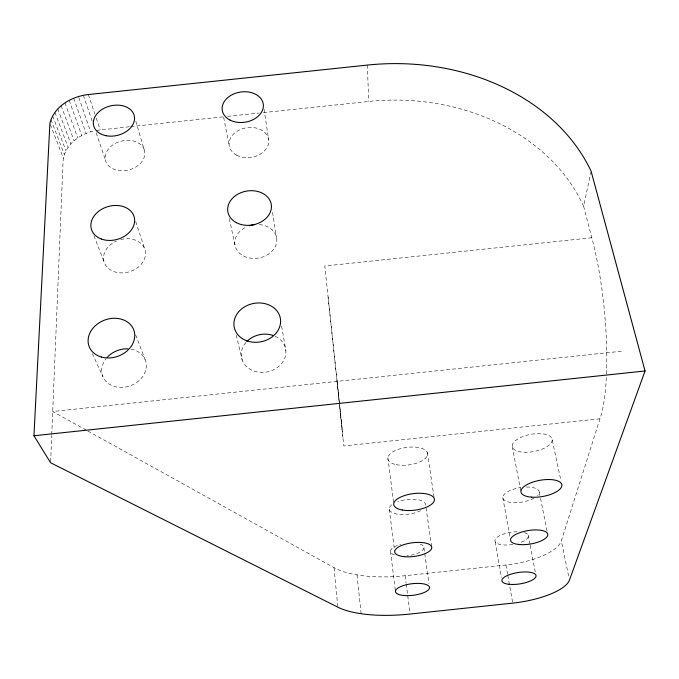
<?xml version="1.0" encoding="UTF-8"?>
<svg xmlns="http://www.w3.org/2000/svg" width="679" height="679" viewBox="0 0 679 679"><rect width="100%" height="100%" fill="white"/><g stroke="black" fill="none" stroke-linecap="round" stroke-linejoin="round"><path stroke-width="0.51" stroke-dasharray="3.4 2.55" d="M50.628 461.695L51.714 435.553M51.757 434.509L63.045 161.933C63.767 145.077 80.122 133.678 95.4 130.58M606.491 373.934A119.945 26.328 84.4 0 0 591.808 237.743L583.592 206.187L590.9 172.313M568.603 575.97L561.329 540.883L599.973 418.773A119.945 26.328 84.4 0 0 606.44 375.012M96.359 130.427L129.672 126.718M130.724 126.608L223.399 116.822M227.609 116.372L259.208 113.037M263.418 112.595L368.731 101.477A203.624 164.649 -1.8 0 1 583.592 206.187M591.808 237.743L324.783 266.007L342.53 431.776M621.344 351.247L52.707 411.508L86.946 430.511M599.973 418.773L343.769 445.95L339.593 405.321M87.871 431.029L334.043 567.669A82.456 30.725 -7.1 0 0 352.588 574.078L358.3 575.113A82.456 30.725 -7.1 0 0 405.142 575.699L505.931 564.987A52.139 18.706 -8.9 0 0 561.329 540.883M92.336 353.555L102.843 376.556M50.271 124.435L63.376 158.199M93.965 235.774L104.023 261.729M50.942 119.674L64.352 154.464M135.673 334.925L145.017 359.344M52.631 115.931L65.948 150.797M54.923 112.324L68.129 147.25M57.783 108.903L70.854 143.906M61.152 105.737L74.079 140.799M64.98 102.877L77.737 137.99M69.182 100.365L81.777 135.528M73.705 98.234L86.114 133.449M78.798 97.521L90.68 131.785M96.189 132.787L105.338 159.633M83.364 95.298L92.395 121.762M88.346 94.534L94.924 114.14M96.24 118.07L100.186 129.833M135.707 221.566L144.95 249.6M135.808 121.193L144.619 151.222A20.09 14.887 -13.9 0 1 117.713 170.37A20.09 14.887 -13.9 0 1 112.68 145.068A20.09 14.887 -13.9 0 1 144.619 151.222M236.199 334.942L242.276 360.286M552.188 439.703A20.277 8.725 -10.5 0 1 522.745 452.172A20.277 8.725 -10.5 0 1 521.65 437.03A20.277 8.725 -10.5 0 1 552.188 439.703L560.998 481.004M229.315 218.638L234.934 244.898M539.27 492.19L540.314 497.368M540.518 498.403L547.401 532.582M223.654 117.314L229.162 145.374M512.229 446.502L520.759 490.858M528.194 535.086L529.959 544.286M530.155 545.313L535.646 573.942M502.799 497.699L510.175 538.074M505.931 564.987L507.586 574.264M507.773 575.3L512.552 602.095M495.203 541.825L501.45 577.498M281.624 326.098L285.876 350.704M272.525 212.281L276.599 237.718M264.038 109.175L268.621 139.467M427.371 452.587L434.025 497.308M431.623 546.459L425.614 504.82A18.299 7.35 -7.3 0 0 416.066 499.464A18.299 7.35 -7.3 0 0 397.733 501.688M423.917 547.783L428.95 583.677M405.142 575.699L406.084 582.947M406.22 583.991L409.98 613.001M387.862 457.739L393.616 502.502M389.296 509.191L394.55 550.881M390.493 551.331L395.331 590.374M328.093 296.995L339.424 404.217M357.001 574.884L361.143 613.706M339.534 405.244L342.903 437.548M337.132 381.36L339.483 404.277M334.043 567.669L337.836 607.179M367.339 65.082L368.731 101.477M420.581 510.608A18.299 7.35 -7.3 0 1 395.467 513.748A18.299 7.35 -7.3 0 1 393.277 503.784M275.182 336.292A22.483 18.995 -11.3 0 1 282.099 362.925A22.483 18.995 -11.3 0 1 250.178 369.3A22.483 18.995 -11.3 0 1 246.324 342.055M526.335 487.038A18.46 7.282 -9.6 0 1 537.624 495.543M534.059 498.148A18.46 7.282 -9.6 0 1 504.293 500.16A18.46 7.282 -9.6 0 1 520.606 487.539M130.937 349.159A22.78 18.766 -20.4 0 1 144.381 373.713A22.78 18.766 -20.4 0 1 112.765 385.884A22.78 18.766 -20.4 0 1 105.992 358.767M120.701 239.577A21.346 16.669 -16.4 0 1 144.788 258.096A21.346 16.669 -16.4 0 1 110.677 270.055A21.346 16.669 -16.4 0 1 116.364 241.096M259.259 224.588A21.134 16.814 -9.6 0 1 274.375 248.251A21.134 16.814 -9.6 0 1 240.57 254.048A21.134 16.814 -9.6 0 1 246.85 226.71M420.131 544.125A16.822 6.221 -7.1 0 1 422.304 550.55A16.822 6.221 -7.1 0 1 407.171 555.745M394.482 554.904A16.822 6.221 -7.1 0 1 400.763 544.388M524.544 532.633A16.95 6.17 -9 0 1 518.722 543.073M512.883 544.439A16.95 6.17 -9 0 1 495.05 539.805A16.95 6.17 -9 0 1 517.364 531.742M236.64 155.202A19.946 14.989 -8.7 0 0 268.561 143.405A19.946 14.989 -8.7 0 0 241.546 129.052A19.946 14.989 -8.7 0 0 236.64 155.202M396.197 464.648A20.056 8.819 -7.6 0 0 427.558 454.888A20.056 8.819 -7.6 0 0 399.447 448.98A20.056 8.819 -7.6 0 0 396.197 464.648"/><path stroke-width="1.02" d="M33.95 435.757L49.898 123.476C53.896 106.28 71.872 96.367 88.346 94.534L367.339 65.082A212.383 168.587 -2 0 1 591.12 171.286L645.05 370.972L569.46 580.104A53.14 17.467 -8.7 0 1 512.738 603.13L410.116 614.037A84.06 28.713 -7 0 1 362.467 613.918L356.662 612.993A84.06 28.713 -7 0 1 337.836 607.179L50.586 462.739L33.95 435.757L645.05 370.972M246.952 341.393A22.483 18.995 -11.3 0 1 273.484 335.596M107.206 357.341A22.78 18.766 -20.4 0 1 128.136 348.853M249.38 225.759A21.134 16.814 -9.6 0 1 254.735 224.647M229.96 120.039A20.743 15.244 -8.6 0 0 263.172 107.961A20.743 15.244 -8.6 0 0 235.138 93.413A20.743 15.244 -8.6 0 0 229.96 120.039M531.598 497.147A20.752 8.207 -10.1 0 0 561.881 485.129A20.752 8.207 -10.1 0 0 530.74 482.871A20.752 8.207 -10.1 0 0 531.598 497.147M402.189 509.988A20.523 8.301 -7.5 0 0 434.348 500.516A20.523 8.301 -7.5 0 0 405.694 495.195A20.523 8.301 -7.5 0 0 402.189 509.988M404.166 556.653A18.681 6.892 -7.2 0 0 431.768 547.503A18.681 6.892 -7.2 0 0 403.716 544.694A18.681 6.892 -7.2 0 0 404.166 556.653M246.952 340.85A23.493 19.521 -11 0 0 280.563 319.945A23.493 19.521 -11 0 0 244.245 307.078A23.493 19.521 -11 0 0 246.952 340.85M106.264 135.749A20.896 15.142 -13.7 0 0 134.34 116.185A20.896 15.142 -13.7 0 0 101.196 110.006A20.896 15.142 -13.7 0 0 106.264 135.749M519.885 544.6A18.851 6.824 -9.3 0 0 547.817 534.653A18.851 6.824 -9.3 0 0 519.851 532.642A18.851 6.824 -9.3 0 0 519.885 544.6M403.691 595.475A17.153 5.805 -7 0 0 429.527 587.785A17.153 5.805 -7 0 0 404.268 585.29A17.153 5.805 -7 0 0 403.691 595.475M101.264 238.991A22.246 17.034 -16 0 0 134.637 220.981A22.246 17.034 -16 0 0 102.351 208.894A22.246 17.034 -16 0 0 101.264 238.991M101.375 357.027A23.807 19.275 -19.8 0 0 134.688 333.932A23.807 19.275 -19.8 0 0 98.209 323.433A23.807 19.275 -19.8 0 0 101.375 357.027M508.97 584.288A17.272 5.763 -8.7 0 0 535.977 576.471A17.272 5.763 -8.7 0 0 511.958 573.848A17.272 5.763 -8.7 0 0 508.97 584.288M236.436 222.704A22.025 17.187 -9.5 0 0 271.303 208.648A22.025 17.187 -9.5 0 0 240.884 192.709A22.025 17.187 -9.5 0 0 236.436 222.704"/></g></svg>
